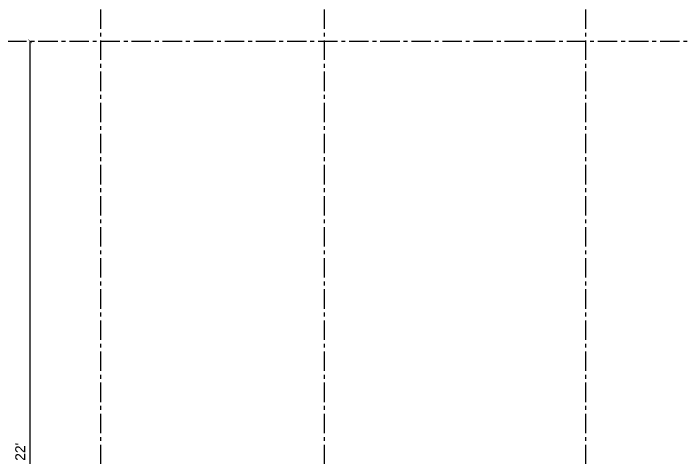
# Model space of a CAD drawing. Header units: inches. Extents: x 50027 to 54188, y -4291 to 1318.
# Drawn here: x 51385.5 to 51601, y 860.1 to 1003.2 of the extents above; entities that cross this region are included whole.
import ezdxf

# ---------------------------------------------------------------- set-up
doc = ezdxf.new("R2010")
doc.units = ezdxf.units.IN
doc.linetypes.add('CENTER', pattern=[2, 1.25, -0.25, 0.25, -0.25])
doc.layers.add('07--DIM-2', color=2, linetype='Continuous', lineweight=25)
doc.layers.add('ROAD CL', color=251, linetype='CENTER')
doc.styles.add('3-16', font='arial.ttf')
doc.dimstyles.new('Copy of 3-8', dxfattribs={"dimscale": 0.4, "dimtxt": 8, "dimasz": 3, "dimexe": 2, "dimexo": 2, "dimgap": 4, "dimtad": 1, "dimdec": 4, "dimzin": 0, "dimdsep": 46, "dimlunit": 4, "dimtxsty": '3-16', "dimblk": 'ARCHTICK', "dimcen": 12, "dimclrd": 1, "dimclre": 252, "dimclrt": 2, "dimadec": 3, "dimazin": 0, "dimtfac": 1, "dimtdec": 4, "dimtofl": 0, "dimtmove": 2, "dimatfit": 3, "dimldrblk": 'AERO', "dimfxl": 0.18, "dimtolj": 1, "dimtzin": 0, "dimarcsym": 1})

# ---------------------------------------------------------------- blocks, each defined once
blk = doc.blocks.new('_ArchTick')
at = {"color": 0, "const_width": 0.15}
blk.add_lwpolyline([(-0.5, -0.5), (0.5, 0.5)], dxfattribs=at)
blk = doc.blocks.new('*D73')
at = {"layer": '07--DIM-2', "color": 1, "lineweight": -2, "transparency": 16777216}
blk.add_line((51390.86, 730.24), (51390.86, 994.24), dxfattribs=at)
at = {"layer": 'Defpoints', "color": 0, "transparency": 16777216}
for p in [(51390.86, 994.24), (51390.86, 994.24), (51390.86, 730.24)]:
    blk.add_point(p, dxfattribs=at)
at = {"layer": '07--DIM-2', "color": 1, "lineweight": -2, "transparency": 16777216, "xscale": 1.2, "yscale": 1.2, "zscale": 1.2}
for p, rotation in [((51390.86, 994.24), 90), ((51390.86, 730.24), 270)]:
    blk.add_blockref('_ArchTick', p, dxfattribs=dict(at, rotation=rotation))
at = {"layer": '07--DIM-2', "color": 2, "transparency": 16777216, "insert": (51387.65, 862.24), "char_height": 3.2, "attachment_point": 5, "rotation": 90, "style": '3-16'}
blk.add_mtext("\\A1;22'", dxfattribs=at)
blk = doc.blocks.new('AERO')
blk.add_line((0, 0), (-1, 0))
blk.add_lwpolyline([(-0.71, 0.71), (0, 0), (-0.71, -0.71)])

msp = doc.modelspace()

# ---------------------------------------------------------------- linework, layer by layer
at = {"layer": 'ROAD CL', "ltscale": 5}
for p, q in [((51413.55147, 688.2442), (51413.55147, 1318.19728)), ((51485.55147, 688.2442), (51485.55147, 1318.19728)), ((51569.55147, 688.2442), (51569.55147, 1318.19728)), ((51173.46549, 994.2442), (52445.63744, 994.2442))]:
    msp.add_line(p, q, dxfattribs=at)

# ---------------------------------------------------------------- dimensions: what is measured, and where the dimension line sits
at = {"layer": '07--DIM-2'}
dim = msp.add_linear_dim(base=(51390.85807, 994.2442), p1=(51390.85807, 730.2442), p2=(51390.85807, 994.2442), angle=90, dimstyle='Copy of 3-8', dxfattribs=at)
dim.commit()
dim.dimension.update_dxf_attribs({"geometry": '*D73', "text_midpoint": (51387.65153, 862.2442)})

doc.saveas('drawing.dxf')
